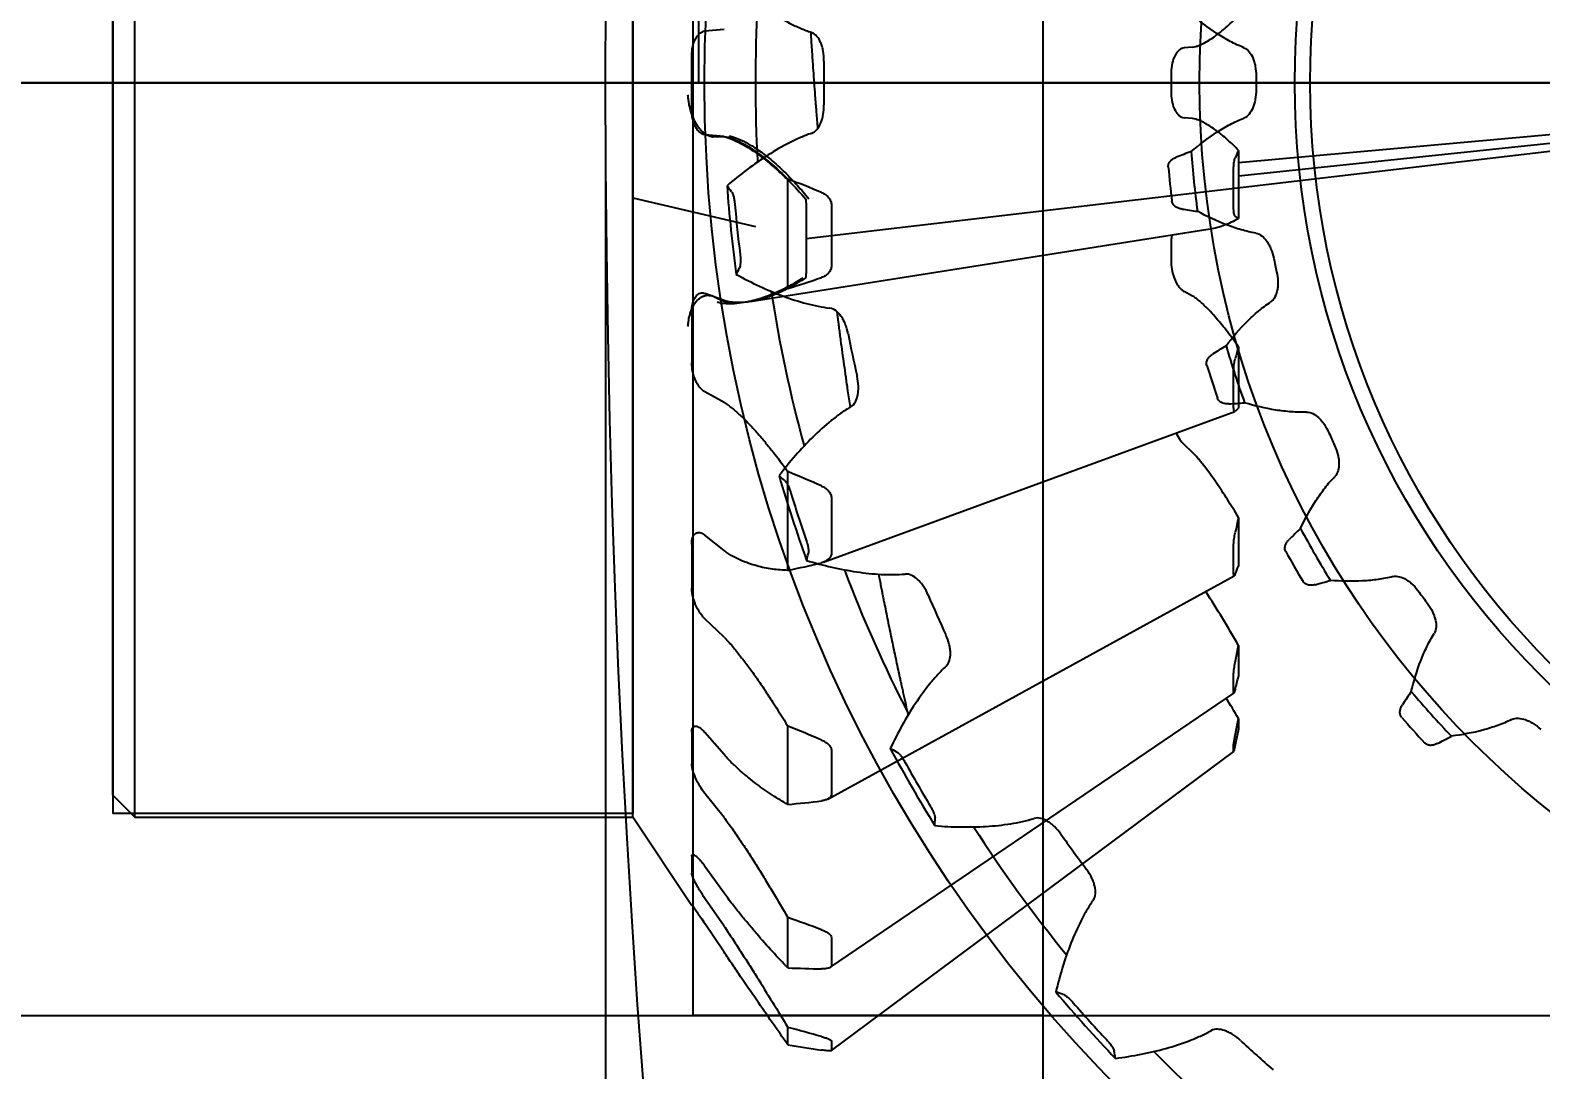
# Model space of a CAD drawing. Header units: inches. Extents: x -116 to 250, y -285 to 80.
# Drawn here: x -12.188 to -10.568, y -190.372 to -189.258 of the extents above; entities that cross this region are included whole.
import ezdxf

# ---------------------------------------------------------------- set-up
doc = ezdxf.new("R2010")
doc.units = ezdxf.units.IN
doc.header["$MEASUREMENT"] = 0
for name, color, linetype in [('LAY0001', 7, 'Continuous'), ('LAYER_CURVE', 7, 'Continuous'), ('LAYER_CUT_FEAT', 7, 'Continuous'), ('LAYER_FEATURE', 7, 'Continuous'), ('trajectories', 3, 'Continuous')]:
    doc.layers.add(name, color=color, linetype=linetype)
doc.dimstyles.get("Standard").update_dxf_attribs({"dimtxt": 0.18, "dimasz": 0.18, "dimexe": 0.18, "dimexo": 0.0625, "dimgap": 0.09, "dimtad": 0, "dimtih": 1, "dimtoh": 1, "dimdec": 4, "dimzin": 0, "dimdsep": 46, "dimtxsty": 'Standard', "dimcen": 0.09, "dimadec": 0, "dimazin": 0, "dimtfac": 1, "dimtdec": 4, "dimtofl": 0, "dimtmove": 0, "dimatfit": 3, "dimfxl": 1, "dimtolj": 1, "dimtzin": 0, "dimarcsym": 0})

# ---------------------------------------------------------------- blocks, each defined once
blk = doc.blocks.new('*D114')
at = {"layer": 'Defpoints', "color": 0, "transparency": 16777216}
for p in [(-9.2446, -188.5897), (-10.6232, -190.0388)]:
    blk.add_point(p, dxfattribs=at)
at = {"layer": 'trajectories', "color": 0, "lineweight": -2, "transparency": 16777216}
for p, q in [((-8.3486, -187.6479), (-9.1206, -188.4593)), ((-8.1686, -187.6479), (-8.3486, -187.6479)), ((-9.9339, -189.4043), (-9.9339, -189.2243)), ((-10.0239, -189.3143), (-9.8439, -189.3143))]:
    blk.add_line(p, q, dxfattribs=at)
at = {"layer": 'trajectories', "color": 0, "transparency": 16777216}
blk.add_solid([(-9.1423, -188.4387), (-9.0988, -188.48), (-9.2446, -188.5897)], dxfattribs=at)
at = {"layer": 'trajectories', "color": 0, "transparency": 16777216, "insert": (-7.5986, -187.6479), "char_height": 0.18, "attachment_point": 5}
blk.add_mtext('\\A1;∅2.0000', dxfattribs=at)
blk = doc.blocks.new('*D115')
at = {"layer": 'Defpoints', "color": 0, "transparency": 16777216}
for p in [(-11.5709, -189.3143), (-9.9339, -189.3143), (-9.9339, -191.7865)]:
    blk.add_point(p, dxfattribs=at)
at = {"layer": 'trajectories', "color": 0, "lineweight": -2, "transparency": 16777216}
for p, q in [((-11.5709, -189.3768), (-11.5709, -191.9665)), ((-9.9339, -189.3768), (-9.9339, -191.9665)), ((-11.3909, -191.7865), (-11.2474, -191.7865)), ((-10.1139, -191.7865), (-10.2574, -191.7865))]:
    blk.add_line(p, q, dxfattribs=at)
at = {"layer": 'trajectories', "color": 0, "transparency": 16777216}
for points in [[(-11.3909, -191.7565), (-11.3909, -191.8165), (-11.5709, -191.7865)], [(-10.1139, -191.7565), (-10.1139, -191.8165), (-9.9339, -191.7865)]]:
    blk.add_solid(points, dxfattribs=at)
at = {"layer": 'trajectories', "color": 0, "transparency": 16777216, "insert": (-10.7524, -191.7865), "char_height": 0.18, "attachment_point": 5}
blk.add_mtext('\\A1;1.6370', dxfattribs=at)

msp = doc.modelspace()

# ---------------------------------------------------------------- linework, layer by layer
for p, q in [((-11.4709, -189.31425), (-11.4709, -167.31425)), ((-13.5709, -189.31425), (-7.0709, -189.31425)), ((-13.5709, -189.31425), (-7.0709, -189.31425)), ((-11.4709, -189.31425), (-8.5709, -189.31425)), ((-13.5709, -190.31425), (-7.0709, -190.31425))]:
    msp.add_line(p, q)
at = {"color": 7, "linetype": 'Continuous'}
for p, q in [((-11.44392, -189.25684), (-11.46437, -189.25872)), ((-11.47852, -189.34337), (-11.47852, -189.28513)), ((-10.94135, -189.27595), (-10.95038, -189.27678)), ((-10.96444, -189.30288), (-10.96444, -189.32562)), ((-10.94135, -189.35256), (-10.95038, -189.35173)), ((-11.44392, -189.37167), (-11.46437, -189.36978)), ((-10.96351, -189.47717), (-10.92256, -189.47069)), ((-10.96444, -189.48522), (-10.96444, -189.50685)), ((-11.44392, -189.54766), (-11.46437, -189.53999)), ((-10.94135, -189.54284), (-10.95038, -189.53787)), ((-11.47852, -189.55893), (-11.47852, -189.61431)), ((-11.44392, -189.65687), (-11.46437, -189.64561)), ((-11.33721, -189.82805), (-10.89606, -189.66654)), ((-10.94135, -189.71074), (-10.95038, -189.70213)), ((-11.44392, -189.81563), (-11.46437, -189.79916)), ((-11.47852, -189.80877), (-11.47852, -189.85588)), ((-11.33256, -190.08213), (-10.89677, -189.84288)), ((-11.44392, -189.90853), (-11.46437, -189.889)), ((-11.32988, -190.26251), (-10.89718, -189.96858)), ((-11.47852, -190.01021), (-11.47852, -190.04444)), ((-11.44392, -190.03453), (-11.46437, -190.01086)), ((-11.32856, -190.35187), (-10.89737, -190.03106)), ((-11.44392, -190.10202), (-11.46437, -190.07614)), ((-11.47852, -190.14352), (-11.47852, -190.16151)), ((-11.44392, -190.18292), (-11.46437, -190.15438)), ((-11.44392, -190.2184), (-11.46437, -190.18869)), ((-11.47852, -190.19565), (-11.47852, -190.19564)), ((-11.47852, -190.19564), (-11.47795, -190.19624)), ((-11.47852, -190.19565), (-11.47852, -190.19614)), ((-11.44392, -190.24628), (-11.46437, -190.21565))]:
    msp.add_line(p, q, dxfattribs=at)
msp.add_circle((2.4291, -189.31425), 14)
for centre, radius, start, end in [((-9.9339, -189.31425), 1.40303, 179.04245, 180.95755), ((-9.9339, -189.31425), 0.93948, 179.54746, 180.45254), ((-11.80283, -189.70412), 0.45747, 36.67273, 37.66862), ((-9.9339, -189.31425), 1.51084, 184.18699, 187.81301), ((-9.9339, -189.31425), 1.50404, 184.9759, 187.0241), ((-11.85639, -189.3152), 0.47222, 334.34693, 335.31172), ((-9.9339, -189.31425), 0.93948, 191.54746, 192.45254), ((-9.9339, -189.31425), 1.40303, 191.04245, 192.95755), ((-9.9339, -189.31425), 0.93948, 203.54746, 204.45254), ((-11.68093, -190.08417), 0.45747, 48.67273, 49.66862), ((-9.9339, -189.31425), 1.51084, 196.18699, 199.81301), ((-9.9339, -189.31425), 1.50404, 196.9759, 199.0241), ((-11.81418, -189.71489), 0.47222, 346.34693, 347.31172), ((-9.9339, -189.31425), 1.40303, 203.04245, 204.95755), ((-9.9339, -189.31425), 0.93948, 215.54746, 216.45254), ((-11.48267, -190.43058), 0.45747, 60.67273, 61.66862), ((-9.9339, -189.31425), 1.51084, 208.18699, 211.81301), ((-9.9339, -189.31425), 1.50404, 208.9759, 211.0241), ((-11.6898, -190.09707), 0.47222, 358.34693, 359.31172), ((-9.9339, -189.31425), 1.40303, 215.04245, 216.95755), ((-11.21673, -190.72819), 0.45747, 72.67273, 73.66862), ((-9.9339, -189.31425), 1.51084, 220.18699, 223.81301), ((-9.9339, -189.31425), 1.50404, 220.9759, 223.0241), ((-11.48867, -190.44503), 0.47222, 10.34693, 11.31172), ((-9.9339, -189.31425), 1.40303, 227.04245, 228.95755)]:
    msp.add_arc(centre, radius, start, end, dxfattribs=at)
for points, knots in [([(-11.44071, -189.20394), (-11.43366, -189.21), (-11.41937, -189.22154), (-11.39708, -189.23711), (-11.37784, -189.24825), (-11.36213, -189.25567), (-11.35416, -189.2588), (-11.35014, -189.26016)], [0, 0, 0, 0, 0.2600676, 0.5138273, 0.7606619, 0.8813335, 1, 1, 1, 1]), ([(-10.88643, -189.27651), (-10.89144, -189.27456), (-10.90135, -189.26988), (-10.92061, -189.25841), (-10.93418, -189.24803), (-10.9429, -189.24056)], [0, 0, 0, 0, 0.2403234, 0.4875091, 1, 1, 1, 1]), ([(-11.47852, -189.28513), (-11.47852, -189.28186), (-11.47785, -189.27558), (-11.47534, -189.26832), (-11.47239, -189.26368), (-11.46995, -189.2611), (-11.46727, -189.25936), (-11.46532, -189.25881), (-11.46437, -189.25872)], [0, 0, 0, 0, 0.3050809, 0.583392, 0.7056644, 0.8147802, 0.9117238, 1, 1, 1, 1]), ([(-11.33673, -189.29081), (-11.33667, -189.28726), (-11.33705, -189.28202), (-11.3386, -189.27537), (-11.34126, -189.26783), (-11.34555, -189.26171), (-11.35014, -189.26016)], [0, 0, 0, 0, 0.3042861, 0.4484957, 0.5835949, 1, 1, 1, 1]), ([(-10.95038, -189.27678), (-10.95131, -189.27687), (-10.95325, -189.2774), (-10.95591, -189.27912), (-10.95834, -189.28167), (-10.96127, -189.28624), (-10.96377, -189.29342), (-10.96444, -189.29964), (-10.96444, -189.30288)], [0, 0, 0, 0, 0.0884545, 0.1854835, 0.2945615, 0.4166936, 0.694673, 1, 1, 1, 1]), ([(-10.88643, -189.27651), (-10.88195, -189.27826), (-10.87785, -189.28429), (-10.87524, -189.29175), (-10.87372, -189.29825), (-10.87332, -189.30337), (-10.87335, -189.30683)], [0, 0, 0, 0, 0.4195272, 0.554308, 0.697813, 1, 1, 1, 1]), ([(-10.96444, -189.32562), (-10.96444, -189.32887), (-10.96377, -189.33508), (-10.96127, -189.34226), (-10.95834, -189.34684), (-10.95591, -189.34939), (-10.95325, -189.3511), (-10.95131, -189.35164), (-10.95038, -189.35173)], [0, 0, 0, 0, 0.3053244, 0.5833038, 0.7054367, 0.8145156, 0.9115452, 1, 1, 1, 1]), ([(-10.87335, -189.32167), (-10.87332, -189.32513), (-10.87372, -189.33025), (-10.87524, -189.33676), (-10.87785, -189.34421), (-10.88195, -189.35025), (-10.88643, -189.35199)], [0, 0, 0, 0, 0.3021866, 0.4456915, 0.5804724, 1, 1, 1, 1]), ([(-11.46437, -189.36978), (-11.46532, -189.36969), (-11.46727, -189.36915), (-11.46995, -189.36741), (-11.47239, -189.36482), (-11.47534, -189.36018), (-11.47785, -189.35293), (-11.47852, -189.34665), (-11.47852, -189.34337)], [0, 0, 0, 0, 0.0882759, 0.1852189, 0.2943338, 0.4166055, 0.6949161, 1, 1, 1, 1]), ([(-11.35014, -189.36835), (-11.34555, -189.36679), (-11.34126, -189.36067), (-11.3386, -189.35313), (-11.33705, -189.34648), (-11.33667, -189.34124), (-11.33673, -189.3377)], [0, 0, 0, 0, 0.416405, 0.5515043, 0.6957139, 1, 1, 1, 1]), ([(-10.9429, -189.38794), (-10.93418, -189.38048), (-10.92061, -189.37009), (-10.90135, -189.35862), (-10.89144, -189.35395), (-10.88643, -189.35199)], [0, 0, 0, 0, 0.512491, 0.7596766, 1, 1, 1, 1]), ([(-11.35014, -189.36835), (-11.35416, -189.3697), (-11.36213, -189.37284), (-11.37784, -189.38025), (-11.39708, -189.39139), (-11.41937, -189.40696), (-11.43366, -189.41851), (-11.44071, -189.42456)], [0, 0, 0, 0, 0.1186665, 0.2393382, 0.4861728, 0.7399325, 1, 1, 1, 1]), ([(-11.4359, -189.4309), (-11.43546, -189.43149), (-11.43465, -189.4331), (-11.43365, -189.43611), (-11.43279, -189.44009), (-11.43241, -189.44309), (-11.43227, -189.44471)], [0, 0, 0, 0, 0.1535913, 0.3724324, 0.6608277, 1, 1, 1, 1]), ([(-10.87346, -189.47538), (-10.87877, -189.47451), (-10.88943, -189.472), (-10.91066, -189.46478), (-10.92609, -189.45744), (-10.93618, -189.45196)], [0, 0, 0, 0, 0.2403234, 0.4875091, 1, 1, 1, 1]), ([(-10.96354, -189.47714), (-10.96369, -189.47776), (-10.96424, -189.48043), (-10.96444, -189.48315), (-10.96444, -189.48522)], [0, 0, 0, 0, 0.2374407, 1, 1, 1, 1]), ([(-10.87346, -189.47538), (-10.86872, -189.47616), (-10.86345, -189.48121), (-10.85935, -189.48796), (-10.85651, -189.494), (-10.85505, -189.49893), (-10.85436, -189.50232)], [0, 0, 0, 0, 0.4195272, 0.554308, 0.697813, 1, 1, 1, 1]), ([(-11.42665, -189.49818), (-11.42645, -189.49979), (-11.4262, -189.5028), (-11.42621, -189.50687), (-11.42657, -189.51002), (-11.42703, -189.51177), (-11.42733, -189.51244)], [0, 0, 0, 0, 0.3391728, 0.6275678, 0.8464086, 1, 1, 1, 1]), ([(-10.96444, -189.50685), (-10.96444, -189.51008), (-10.96367, -189.51655), (-10.96116, -189.5242), (-10.9583, -189.52968), (-10.9559, -189.53314), (-10.95329, -189.53591), (-10.95135, -189.53733), (-10.95038, -189.53787)], [0, 0, 0, 0, 0.2740191, 0.5491044, 0.6783313, 0.7977811, 0.905304, 1, 1, 1, 1]), ([(-11.43072, -189.51964), (-11.42256, -189.52409), (-11.40619, -189.53242), (-11.38114, -189.54301), (-11.36001, -189.5499), (-11.3431, -189.55389), (-11.33465, -189.5553), (-11.33044, -189.55579)], [0, 0, 0, 0, 0.2600676, 0.5138273, 0.7606619, 0.8813335, 1, 1, 1, 1]), ([(-10.85128, -189.51683), (-10.85053, -189.52021), (-10.84986, -189.5253), (-10.84999, -189.53198), (-10.85099, -189.53981), (-10.85375, -189.54657), (-10.85777, -189.54921)], [0, 0, 0, 0, 0.302187, 0.445692, 0.5804728, 1, 1, 1, 1]), ([(-11.47852, -189.55893), (-11.47852, -189.55646), (-11.47812, -189.55184), (-11.47642, -189.5465), (-11.47435, -189.54317), (-11.47261, -189.54131), (-11.47063, -189.54003), (-11.46918, -189.5396), (-11.46845, -189.53949)], [0, 0, 0, 0, 0.3139228, 0.5856755, 0.703532, 0.8099352, 0.9073684, 1, 1, 1, 1]), ([(-11.46845, -189.53949), (-11.46779, -189.5394), (-11.46639, -189.53939), (-11.46504, -189.53974), (-11.46437, -189.53999)], [0, 0, 0, 0, 0.4872245, 1, 1, 1, 1]), ([(-11.31095, -189.58298), (-11.31163, -189.57951), (-11.31309, -189.57446), (-11.31599, -189.56828), (-11.32015, -189.56145), (-11.32563, -189.55636), (-11.33044, -189.55579)], [0, 0, 0, 0, 0.3042861, 0.4484957, 0.5835949, 1, 1, 1, 1]), ([(-10.90553, -189.59611), (-10.89855, -189.587), (-10.88744, -189.57402), (-10.87098, -189.5588), (-10.86227, -189.55216), (-10.85777, -189.54921)], [0, 0, 0, 0, 0.512491, 0.7596766, 1, 1, 1, 1]), ([(-11.46437, -189.64561), (-11.46536, -189.64507), (-11.46731, -189.64363), (-11.46993, -189.64083), (-11.47235, -189.63733), (-11.47523, -189.6318), (-11.47775, -189.62409), (-11.47852, -189.61756), (-11.47852, -189.61431)], [0, 0, 0, 0, 0.0947082, 0.2023414, 0.3219751, 0.4514086, 0.7266812, 1, 1, 1, 1]), ([(-11.30795, -189.66162), (-11.30378, -189.65914), (-11.30085, -189.65226), (-11.29982, -189.64434), (-11.29969, -189.63751), (-11.30041, -189.6323), (-11.3012, -189.62885)], [0, 0, 0, 0, 0.416405, 0.5515043, 0.6957139, 1, 1, 1, 1]), ([(-10.81943, -189.6672), (-10.8248, -189.66746), (-10.83575, -189.66721), (-10.85802, -189.66457), (-10.87464, -189.6606), (-10.88564, -189.65733)], [0, 0, 0, 0, 0.2403234, 0.4875091, 1, 1, 1, 1]), ([(-11.30795, -189.66162), (-11.31159, -189.66378), (-11.31873, -189.6685), (-11.33256, -189.67902), (-11.34907, -189.69392), (-11.36764, -189.71378), (-11.37921, -189.72805), (-11.38485, -189.73543)], [0, 0, 0, 0, 0.1186665, 0.2393382, 0.4861728, 0.7399325, 1, 1, 1, 1]), ([(-10.81943, -189.6672), (-10.81463, -189.66698), (-10.80842, -189.67082), (-10.80301, -189.67657), (-10.79898, -189.6819), (-10.79653, -189.68641), (-10.79515, -189.68958)], [0, 0, 0, 0, 0.4195264, 0.5543072, 0.6978123, 1, 1, 1, 1]), ([(-10.95912, -189.68963), (-10.95792, -189.69207), (-10.95536, -189.6965), (-10.9521, -189.70048), (-10.95038, -189.70213)], [0, 0, 0, 0, 0.5319063, 1, 1, 1, 1]), ([(-10.78911, -189.70314), (-10.78768, -189.70629), (-10.78596, -189.71113), (-10.7847, -189.71769), (-10.78405, -189.72556), (-10.78535, -189.73274), (-10.78873, -189.73616)], [0, 0, 0, 0, 0.302187, 0.445692, 0.5804728, 1, 1, 1, 1]), ([(-11.37883, -189.74063), (-11.37828, -189.74112), (-11.37714, -189.74253), (-11.37554, -189.74527), (-11.37388, -189.74898), (-11.37288, -189.75183), (-11.3724, -189.75338)], [0, 0, 0, 0, 0.1535913, 0.3724324, 0.6608277, 1, 1, 1, 1]), ([(-10.8257, -189.79197), (-10.82076, -189.7816), (-10.81259, -189.7666), (-10.79966, -189.74828), (-10.79251, -189.73998), (-10.78873, -189.73616)], [0, 0, 0, 0, 0.512491, 0.7596766, 1, 1, 1, 1]), ([(-11.47852, -189.80877), (-11.47852, -189.80726), (-11.47832, -189.80446), (-11.47727, -189.80072), (-11.47571, -189.7983), (-11.47413, -189.79706), (-11.47327, -189.79667), (-11.47284, -189.79654)], [0, 0, 0, 0, 0.3164288, 0.5836706, 0.8050869, 0.9042073, 1, 1, 1, 1]), ([(-11.47284, -189.79654), (-11.47222, -189.79635), (-11.47085, -189.79618), (-11.46871, -189.79659), (-11.46649, -189.7976), (-11.46508, -189.79859), (-11.46437, -189.79916)], [0, 0, 0, 0, 0.2108558, 0.4412824, 0.7025416, 1, 1, 1, 1]), ([(-11.35579, -189.80452), (-11.35526, -189.80606), (-11.35439, -189.80895), (-11.35355, -189.81293), (-11.35324, -189.81609), (-11.35333, -189.81789), (-11.35349, -189.81861)], [0, 0, 0, 0, 0.3391728, 0.6275678, 0.8464086, 1, 1, 1, 1]), ([(-11.3553, -189.82635), (-11.34641, -189.82902), (-11.32866, -189.83376), (-11.30196, -189.83891), (-11.27985, -189.84126), (-11.26248, -189.84164), (-11.25393, -189.84127), (-11.24971, -189.84087)], [0, 0, 0, 0, 0.2600676, 0.5138273, 0.7606619, 0.8813335, 1, 1, 1, 1]), ([(-11.22499, -189.86342), (-11.22637, -189.86016), (-11.22885, -189.85552), (-11.23297, -189.85008), (-11.23846, -189.84427), (-11.24488, -189.84043), (-11.24971, -189.84087)], [0, 0, 0, 0, 0.3042861, 0.4484957, 0.5835949, 1, 1, 1, 1]), ([(-10.72669, -189.8436), (-10.7319, -189.84497), (-10.74266, -189.84701), (-10.76499, -189.84905), (-10.78207, -189.84862), (-10.79351, -189.84772)], [0, 0, 0, 0, 0.2403231, 0.487509, 1, 1, 1, 1]), ([(-10.72669, -189.8436), (-10.72205, -189.84238), (-10.71518, -189.84485), (-10.70869, -189.84935), (-10.70364, -189.85372), (-10.7003, -189.85763), (-10.69829, -189.86044)], [0, 0, 0, 0, 0.4195272, 0.554308, 0.697813, 1, 1, 1, 1]), ([(-11.46437, -189.889), (-11.46535, -189.88807), (-11.46727, -189.88595), (-11.47085, -189.88101), (-11.4746, -189.8739), (-11.47719, -189.86626), (-11.47831, -189.86018), (-11.47852, -189.85727), (-11.47852, -189.85588)], [0, 0, 0, 0, 0.1104629, 0.2323733, 0.4968259, 0.7629256, 0.886839, 1, 1, 1, 1]), ([(-10.68957, -189.87245), (-10.68751, -189.87523), (-10.68483, -189.87961), (-10.68223, -189.88576), (-10.67996, -189.89333), (-10.67973, -189.90062), (-10.68233, -189.90467)], [0, 0, 0, 0, 0.302187, 0.445692, 0.5804728, 1, 1, 1, 1]), ([(-11.2057, -189.93971), (-11.20214, -189.93642), (-11.2007, -189.92908), (-11.20135, -189.92112), (-11.20264, -189.91441), (-11.20442, -189.90947), (-11.20591, -189.90626)], [0, 0, 0, 0, 0.4164057, 0.5515046, 0.6957136, 1, 1, 1, 1]), ([(-10.70689, -189.96695), (-10.70421, -189.95578), (-10.69934, -189.9394), (-10.6905, -189.9188), (-10.68524, -189.9092), (-10.68233, -189.90467)], [0, 0, 0, 0, 0.512491, 0.7596766, 1, 1, 1, 1]), ([(-11.2057, -189.93971), (-11.20882, -189.94258), (-11.21482, -189.94869), (-11.22616, -189.96185), (-11.2392, -189.97985), (-11.25324, -190.00314), (-11.2616, -190.0195), (-11.26557, -190.0279)], [0, 0, 0, 0, 0.1186665, 0.2393382, 0.4861728, 0.7399325, 1, 1, 1, 1]), ([(-10.59931, -189.99687), (-10.60412, -189.99929), (-10.61422, -190.00352), (-10.63564, -190.01016), (-10.65243, -190.01329), (-10.66382, -190.01478)], [0, 0, 0, 0, 0.2403234, 0.4875091, 1, 1, 1, 1]), ([(-10.59931, -189.99687), (-10.59502, -189.99471), (-10.58779, -189.9957), (-10.5805, -189.99875), (-10.57465, -190.00197), (-10.57058, -190.0051), (-10.56803, -190.00743)], [0, 0, 0, 0, 0.4195272, 0.554308, 0.697813, 1, 1, 1, 1]), ([(-11.47852, -190.01021), (-11.47852, -190.00948), (-11.47844, -190.00815), (-11.47798, -190.00636), (-11.47719, -190.00499), (-11.4764, -190.0044), (-11.47599, -190.00422)], [0, 0, 0, 0, 0.3176373, 0.5823623, 0.8031543, 1, 1, 1, 1]), ([(-11.47599, -190.00422), (-11.47565, -190.00407), (-11.47489, -190.00389), (-11.47365, -190.00397), (-11.47229, -190.00438), (-11.4702, -190.00542), (-11.46744, -190.00754), (-11.46542, -190.00965), (-11.46437, -190.01086)], [0, 0, 0, 0, 0.0775827, 0.1637321, 0.2631562, 0.3783462, 0.6581737, 1, 1, 1, 1]), ([(-11.2586, -190.03173), (-11.25796, -190.03209), (-11.25656, -190.03324), (-11.25442, -190.03558), (-11.25202, -190.03887), (-11.25045, -190.04145), (-11.24967, -190.04287)], [0, 0, 0, 0, 0.1535913, 0.3724324, 0.6608277, 1, 1, 1, 1]), ([(-11.46437, -190.07614), (-11.46634, -190.07365), (-11.46998, -190.06828), (-11.47374, -190.06118), (-11.47613, -190.05539), (-11.47745, -190.05138), (-11.47828, -190.04776), (-11.47852, -190.04548), (-11.47852, -190.04444)], [0, 0, 0, 0, 0.2707536, 0.5514719, 0.683865, 0.8050379, 0.9113076, 1, 1, 1, 1]), ([(-11.22278, -190.08943), (-11.22195, -190.09083), (-11.2205, -190.09347), (-11.21885, -190.09719), (-11.21789, -190.10022), (-11.2176, -190.102), (-11.21761, -190.10274)], [0, 0, 0, 0, 0.3391728, 0.6275678, 0.8464086, 1, 1, 1, 1]), ([(-11.21777, -190.11069), (-11.20851, -190.11145), (-11.19017, -190.11239), (-11.16298, -190.11188), (-11.14086, -190.10958), (-11.1238, -190.10635), (-11.11551, -190.1042), (-11.11146, -190.10294)], [0, 0, 0, 0, 0.2600676, 0.5138273, 0.7606619, 0.8813335, 1, 1, 1, 1]), ([(-11.0826, -190.11985), (-11.08463, -190.11695), (-11.08802, -190.11293), (-11.09318, -190.10846), (-11.09976, -190.10392), (-11.10683, -190.1015), (-11.11146, -190.10294)], [0, 0, 0, 0, 0.3042861, 0.4484958, 0.583595, 1, 1, 1, 1]), ([(-11.47852, -190.14352), (-11.47852, -190.14331), (-11.4785, -190.14294), (-11.47838, -190.14244), (-11.47817, -190.14205), (-11.47796, -190.14187), (-11.47784, -190.14181)], [0, 0, 0, 0, 0.3177936, 0.5811232, 0.8015421, 1, 1, 1, 1]), ([(-11.47784, -190.14181), (-11.47759, -190.14168), (-11.47708, -190.14166), (-11.47641, -190.14186), (-11.47551, -190.14227), (-11.47423, -190.14315), (-11.47256, -190.1446), (-11.47068, -190.1465), (-11.46865, -190.1488), (-11.46651, -190.15146), (-11.46509, -190.15337), (-11.46437, -190.15438)], [0, 0, 0, 0, 0.0451174, 0.0748492, 0.1106536, 0.2017235, 0.3188496, 0.4603423, 0.6234454, 0.8046657, 1, 1, 1, 1]), ([(-11.46437, -190.18869), (-11.46625, -190.18597), (-11.46892, -190.18186), (-11.47218, -190.17636), (-11.4743, -190.1725), (-11.47606, -190.16899), (-11.47738, -190.16597), (-11.47814, -190.16379), (-11.47846, -190.16237), (-11.47852, -190.16178), (-11.47852, -190.16151)], [0, 0, 0, 0, 0.3212998, 0.4769908, 0.6217791, 0.7504473, 0.8584543, 0.9422564, 0.9744124, 1, 1, 1, 1]), ([(-11.04787, -190.19046), (-11.04507, -190.18651), (-11.04519, -190.17903), (-11.04748, -190.17137), (-11.05013, -190.16508), (-11.0529, -190.16062), (-11.05503, -190.15779)], [0, 0, 0, 0, 0.4164051, 0.5515043, 0.6957139, 1, 1, 1, 1]), ([(-11.04787, -190.19046), (-11.05032, -190.19392), (-11.05492, -190.20114), (-11.06327, -190.21637), (-11.07229, -190.2367), (-11.08118, -190.2624), (-11.08595, -190.28013), (-11.08809, -190.28917)], [0, 0, 0, 0, 0.1186665, 0.2393382, 0.4861728, 0.7399325, 1, 1, 1, 1]), ([(-11.47795, -190.19624), (-11.47727, -190.19709), (-11.47556, -190.19943), (-11.47252, -190.2037), (-11.46865, -190.2093), (-11.46585, -190.21345), (-11.46437, -190.21565)], [0, 0, 0, 0, 0.1376615, 0.366645, 0.663949, 1, 1, 1, 1]), ([(-11.08048, -190.29148), (-11.07978, -190.2917), (-11.07817, -190.29252), (-11.07559, -190.29437), (-11.07256, -190.29709), (-11.07049, -190.29928), (-11.06942, -190.30051)], [0, 0, 0, 0, 0.1535913, 0.3724324, 0.6608277, 1, 1, 1, 1]), ([(-11.02413, -190.36022), (-11.01491, -190.35903), (-10.99677, -190.35614), (-10.97028, -190.34999), (-10.94913, -190.34314), (-10.93311, -190.33643), (-10.92545, -190.33261), (-10.92175, -190.33053)], [0, 0, 0, 0, 0.2600676, 0.5138273, 0.7606619, 0.8813335, 1, 1, 1, 1]), ([(-10.89, -190.34107), (-10.89259, -190.33866), (-10.89674, -190.33544), (-10.90272, -190.33213), (-10.9101, -190.32906), (-10.91753, -190.32816), (-10.92175, -190.33053)], [0, 0, 0, 0, 0.3042863, 0.448496, 0.5835953, 1, 1, 1, 1]), ([(-11.03345, -190.34047), (-11.03234, -190.34166), (-11.03037, -190.34394), (-11.02799, -190.34724), (-11.02642, -190.35), (-11.02577, -190.35169), (-11.02562, -190.35241)], [0, 0, 0, 0, 0.3391728, 0.6275678, 0.8464086, 1, 1, 1, 1])]:
    msp.add_open_spline(points, degree=3, knots=knots, dxfattribs=at)
at = {"layer": 'LAY0001', "color": 7, "linetype": 'Continuous'}
for p, q in [((-12.09925, -188.53079), (-12.09925, -190.09772)), ((-11.54177, -188.53079), (-11.54177, -190.09772))]:
    msp.add_line(p, q, dxfattribs=at)
at = {"layer": 'LAY0001', "color": 6, "linetype": 'Continuous'}
msp.add_line((-11.54177, -190.09772), (-12.09925, -190.09772), dxfattribs=at)
at = {"layer": 'LAY0001', "color": 7, "linetype": 'Continuous'}
msp.add_circle((-9.9339, -189.31425), 0.8814, dxfattribs=at)
at = {"layer": 'LAYER_CURVE', "color": 4, "linetype": 'Continuous'}
for p, q in [((-11.351, -189.25987), (-11.35098, -189.2602)), ((-11.44314, -189.54885), (-11.44481, -189.54836)), ((-11.41576, -189.54872), (-11.41649, -189.54884)), ((-11.30878, -189.66175), (-11.30873, -189.66208)), ((-11.21769, -190.11073), (-11.21767, -190.11081))]:
    msp.add_line(p, q, dxfattribs=at)
at = {"layer": 'LAYER_CURVE', "color": 40, "linetype": 'Continuous'}
for p, q in [((-11.35568, -189.48103), (-9.9339, -189.31425)), ((-9.9339, -189.31425), (-10.89223, -189.39984)), ((-9.9339, -189.31425), (-10.89223, -189.4142)), ((-11.54177, -189.43737), (-11.41028, -189.46822))]:
    msp.add_line(p, q, dxfattribs=at)
at = {"layer": 'LAYER_CURVE', "color": 4, "linetype": 'Continuous'}
msp.add_circle((-9.9339, -189.31425), 1.53097, dxfattribs=at)
for start, end in [(176.71428, 183.2858), (188.71428, 195.2858), (200.71428, 207.2858), (212.71428, 219.2858), (224.71428, 231.2858)]:
    msp.add_arc((-9.9339, -189.31425), 1.47638, start, end, dxfattribs=at)
at = {"layer": 'LAYER_CURVE', "color": 40, "linetype": 'Continuous'}
msp.add_arc((-11.4435, -189.42583), 0.12542, 282.09385, 283.28308, dxfattribs=at)
at = {"layer": 'LAYER_CURVE', "color": 4, "linetype": 'Continuous'}
for points, knots in [([(-11.35098, -189.2602), (-11.35092, -189.26131), (-11.35078, -189.26349), (-11.35061, -189.26633), (-11.3505, -189.26812), (-11.35041, -189.26944), (-11.35026, -189.27187), (-11.35009, -189.27452), (-11.3498, -189.27898), (-11.34945, -189.28447), (-11.34885, -189.29331), (-11.34811, -189.30434), (-11.34714, -189.31757), (-11.3464, -189.32753), (-11.3459, -189.33411), (-11.34568, -189.33694), (-11.34553, -189.33901), (-11.3453, -189.3418), (-11.34488, -189.34702), (-11.34429, -189.3543), (-11.34382, -189.36018), (-11.34358, -189.36311)], [0, 0, 0, 0, 0.0625, 0.125, 0.15625, 0.171875, 0.1875, 0.21875, 0.25, 0.3125, 0.375, 0.5, 0.625, 0.75, 0.78125, 0.8125, 0.828125, 0.84375, 0.875, 0.9375, 1, 1, 1, 1]), ([(-11.45141, -189.37208), (-11.45229, -189.37211), (-11.4536, -189.37218), (-11.45536, -189.37219), (-11.45667, -189.37242), (-11.458, -189.37178), (-11.45933, -189.37138), (-11.46065, -189.37087), (-11.462, -189.37059), (-11.46326, -189.36947), (-11.46455, -189.36858), (-11.46582, -189.36759), (-11.46714, -189.36681), (-11.46828, -189.36526), (-11.46947, -189.36393), (-11.47063, -189.36249), (-11.47186, -189.36126), (-11.47284, -189.35931), (-11.47389, -189.35756), (-11.4749, -189.35572), (-11.47602, -189.35403), (-11.47674, -189.35185), (-11.47758, -189.34982), (-11.47836, -189.34772), (-11.47926, -189.34572), (-11.47974, -189.34337), (-11.48034, -189.34112), (-11.48088, -189.33882), (-11.48154, -189.3366), (-11.48175, -189.33413), (-11.48219, -189.33093), (-11.48248, -189.32851), (-11.48268, -189.3269)], [0, 0, 0, 0, 0.0625, 0.09375, 0.125, 0.15625, 0.1875, 0.21875, 0.25, 0.28125, 0.3125, 0.34375, 0.375, 0.40625, 0.4375, 0.46875, 0.5, 0.53125, 0.5625, 0.59375, 0.625, 0.65625, 0.6875, 0.71875, 0.75, 0.78125, 0.8125, 0.84375, 0.875, 0.90625, 0.9375, 1, 1, 1, 1]), ([(-11.45141, -189.37208), (-11.44922, -189.37156), (-11.44424, -189.37155), (-11.43682, -189.374), (-11.42945, -189.37723), (-11.4228, -189.3808), (-11.41464, -189.38574), (-11.40508, -189.39239), (-11.39424, -189.40101), (-11.38405, -189.40999), (-11.37129, -189.42221), (-11.36207, -189.43203), (-11.35608, -189.43879)], [0, 0, 0, 0, 0.0665289, 0.1502562, 0.2225416, 0.2894909, 0.3530095, 0.4729191, 0.5860508, 0.694395, 0.7986386, 1, 1, 1, 1]), ([(-11.35607, -189.43879), (-11.35597, -189.44544), (-11.35577, -189.45873), (-11.35566, -189.47532), (-11.3557, -189.48691), (-11.35571, -189.49353), (-11.35575, -189.49768), (-11.35578, -189.50096), (-11.35579, -189.50308), (-11.3558, -189.50462), (-11.35583, -189.50621), (-11.35585, -189.50792), (-11.3559, -189.51128), (-11.35598, -189.51635), (-11.35604, -189.52085), (-11.35607, -189.52309)], [0, 0, 0, 0, 0.25, 0.5, 0.625, 0.6875, 0.75, 0.78125, 0.8125, 0.828125, 0.84375, 0.859375, 0.875, 0.9375, 1, 1, 1, 1]), ([(-11.35608, -189.52309), (-11.36207, -189.52704), (-11.37129, -189.53253), (-11.38405, -189.53877), (-11.39424, -189.54296), (-11.40485, -189.54642), (-11.41211, -189.54808), (-11.41576, -189.54872)], [0, 0, 0, 0, 0.3148572, 0.4778569, 0.6472683, 0.8241659, 1, 1, 1, 1]), ([(-11.48268, -189.57556), (-11.48249, -189.57407), (-11.4822, -189.57182), (-11.48177, -189.56886), (-11.48157, -189.56653), (-11.48091, -189.56461), (-11.48037, -189.56256), (-11.47978, -189.56058), (-11.4793, -189.55845), (-11.47841, -189.55688), (-11.47763, -189.55514), (-11.47679, -189.55349), (-11.47606, -189.55165), (-11.47497, -189.55049), (-11.47399, -189.54914), (-11.47295, -189.5479), (-11.47201, -189.54643), (-11.47075, -189.54574), (-11.46957, -189.54482), (-11.46837, -189.54403), (-11.46721, -189.54298), (-11.4659, -189.54282), (-11.46463, -189.54241), (-11.46334, -189.54213), (-11.46208, -189.54159), (-11.46073, -189.54194), (-11.45941, -189.54203), (-11.45808, -189.54226), (-11.45675, -189.54222), (-11.45541, -189.54309), (-11.45363, -189.54392), (-11.4523, -189.54462), (-11.45141, -189.54507)], [0, 0, 0, 0, 0.0625, 0.09375, 0.125, 0.15625, 0.1875, 0.21875, 0.25, 0.28125, 0.3125, 0.34375, 0.375, 0.40625, 0.4375, 0.46875, 0.5, 0.53125, 0.5625, 0.59375, 0.625, 0.65625, 0.6875, 0.71875, 0.75, 0.78125, 0.8125, 0.84375, 0.875, 0.90625, 0.9375, 1, 1, 1, 1]), ([(-11.41649, -189.54884), (-11.41855, -189.54919), (-11.4228, -189.54977), (-11.42945, -189.55022), (-11.43627, -189.55001), (-11.44091, -189.54942), (-11.44314, -189.54885)], [0, 0, 0, 0, 0.2354852, 0.4836891, 0.7516755, 1, 1, 1, 1]), ([(-11.32293, -189.55955), (-11.32279, -189.56065), (-11.32252, -189.56282), (-11.32215, -189.56565), (-11.32193, -189.56743), (-11.32176, -189.56875), (-11.32144, -189.57116), (-11.32109, -189.5738), (-11.32051, -189.57823), (-11.3198, -189.5837), (-11.31862, -189.59248), (-11.31716, -189.60345), (-11.31532, -189.61658), (-11.31393, -189.62647), (-11.31299, -189.633), (-11.31259, -189.63581), (-11.3123, -189.63785), (-11.3119, -189.64062), (-11.31113, -189.6458), (-11.31007, -189.65301), (-11.30921, -189.65884), (-11.30878, -189.66175)], [0, 0, 0, 0, 0.0625, 0.125, 0.15625, 0.171875, 0.1875, 0.21875, 0.25, 0.3125, 0.375, 0.5, 0.625, 0.75, 0.78125, 0.8125, 0.828125, 0.84375, 0.875, 0.9375, 1, 1, 1, 1]), ([(-11.27815, -189.84121), (-11.27773, -189.84337), (-11.2769, -189.84766), (-11.27584, -189.85313), (-11.27513, -189.85677), (-11.27467, -189.85914), (-11.27399, -189.86258), (-11.27321, -189.86651), (-11.27191, -189.87301), (-11.27032, -189.88107), (-11.26769, -189.89396), (-11.26442, -189.91008), (-11.26033, -189.92934), (-11.25722, -189.9438), (-11.25514, -189.95338), (-11.25425, -189.95745), (-11.25359, -189.96053), (-11.25276, -189.96424), (-11.25123, -189.97104), (-11.24909, -189.9806), (-11.24736, -189.98829), (-11.2465, -189.99213)], [0, 0, 0, 0, 0.0625, 0.125, 0.15625, 0.171875, 0.1875, 0.21875, 0.25, 0.3125, 0.375, 0.5, 0.625, 0.75, 0.78125, 0.8125, 0.828125, 0.84375, 0.875, 0.9375, 1, 1, 1, 1])]:
    msp.add_open_spline(points, degree=3, knots=knots, dxfattribs=at)
at = {"layer": 'LAYER_CURVE', "color": 40, "linetype": 'Continuous'}
for points, knots in [([(-11.43833, -189.3712), (-11.43782, -189.37127), (-11.43568, -189.37165), (-11.43124, -189.37304), (-11.42394, -189.37608), (-11.41405, -189.38152), (-11.40163, -189.38999), (-11.38693, -189.40211), (-11.37239, -189.41629), (-11.36109, -189.42879), (-11.35501, -189.436), (-11.35298, -189.43847)], [0, 0, 0, 0, 0.0095069, 0.0419735, 0.1029653, 0.1975742, 0.3305823, 0.5063707, 0.7288617, 0.9096206, 1, 1, 1, 1]), ([(-11.41468, -189.54789), (-11.40913, -189.54659), (-11.39718, -189.54289), (-11.3811, -189.53589), (-11.36839, -189.52903), (-11.36148, -189.52486), (-11.35917, -189.52342)], [0, 0, 0, 0, 0.262599, 0.5949639, 0.864988, 1, 1, 1, 1]), ([(-11.45128, -189.54904), (-11.45078, -189.5492), (-11.44865, -189.54983), (-11.44416, -189.55053), (-11.43668, -189.55097), (-11.42729, -189.55033), (-11.42064, -189.5492), (-11.41722, -189.54847)], [0, 0, 0, 0, 0.0312746, 0.1380794, 0.3387233, 0.6499566, 1, 1, 1, 1])]:
    msp.add_open_spline(points, degree=3, knots=knots, dxfattribs=at)
at = {"layer": 'LAYER_CURVE', "color": 4, "linetype": 'Continuous'}
msp.add_open_spline([(-11.44481, -189.54836), (-11.44702, -189.54765), (-11.44922, -189.54661), (-11.45141, -189.54507)], degree=3, dxfattribs=at)
at = {"layer": 'LAYER_CUT_FEAT', "color": 7, "linetype": 'Continuous'}
for p, q in [((-10.89223, -189.38666), (-10.89223, -189.45952)), ((-10.89738, -189.44951), (-10.89738, -189.40492)), ((-11.37548, -189.53478), (-11.37548, -189.41747)), ((-11.32861, -189.4455), (-11.32861, -189.51005)), ((-10.89223, -189.45952), (-10.89573, -189.45706)), ((-10.89223, -189.59724), (-10.89223, -189.66297)), ((-10.89738, -189.6622), (-10.89738, -189.62197)), ((-10.89573, -189.66632), (-10.89606, -189.66654)), ((-11.37548, -189.83693), (-11.37548, -189.7311)), ((-11.32861, -189.7597), (-11.32861, -189.81793)), ((-10.89223, -189.78012), (-10.89223, -189.83228)), ((-10.89738, -189.84083), (-10.89738, -189.8089)), ((-11.33721, -189.82805), (-11.33937, -189.82871)), ((-10.89573, -189.93568), (-10.89223, -189.9174)), ((-10.89223, -189.9174), (-10.89223, -189.95089)), ((-10.89738, -189.96791), (-10.89738, -189.94741)), ((-10.89573, -190.01407), (-10.89223, -189.99564)), ((-10.89223, -189.99564), (-10.89223, -190.00718)), ((-11.37548, -190.08792), (-11.37548, -190.00394)), ((-10.89738, -190.02395), (-10.89573, -190.01407)), ((-10.89223, -190.00718), (-10.89573, -190.02394)), ((-11.32861, -190.03029), (-11.32861, -190.07651)), ((-10.89738, -190.03101), (-10.89738, -190.02395)), ((-10.89737, -190.03106), (-10.89738, -190.03101)), ((-10.89573, -190.02394), (-10.89737, -190.03106)), ((-11.37548, -190.26318), (-11.37548, -190.20926)), ((-11.32861, -190.2308), (-11.32861, -190.26047)), ((-11.37548, -190.34555), (-11.37548, -190.32697)), ((-11.3287, -190.35198), (-11.32923, -190.35215)), ((-11.32861, -190.35181), (-11.3287, -190.35198)), ((-11.32861, -190.34158), (-11.32861, -190.35181))]:
    msp.add_line(p, q, dxfattribs=at)
msp.add_circle((-9.9339, -189.31425), 0.89786, dxfattribs=at)
for centre, radius, start, end in [((-10.39595, -190.89381), 1.60213, 109.96183, 110.57259), ((-9.9339, -189.31425), 1.01169, 184.17688, 187.82312), ((-10.4938, -189.56546), 0.4367, 155.83105, 156.98091), ((-9.80508, -189.30071), 1.16698, 185.08956, 186.91044), ((-11.70136, -190.29166), 0.93296, 67.16965, 69.55536), ((-10.71426, -187.86527), 1.60213, 261.42741, 262.03817), ((-11.62825, -188.70367), 0.86869, 286.91637, 289.42305), ((-10.05744, -190.95536), 1.60213, 121.96183, 122.57259), ((-9.9339, -189.31425), 1.01169, 196.17688, 199.82312), ((-9.2304, -190.05885), 1.72475, 164.47631, 164.91783), ((-9.81071, -189.27422), 1.16698, 197.08956, 198.91044), ((-10.99847, -188.05918), 1.60213, 273.42741, 274.03817), ((-10.94639, -189.60991), 0.07582, 311.91835, 315.58878), ((-11.78796, -190.74863), 1.09796, 65.88517, 67.93359), ((-6.51151, -190.72834), 4.48217, 167.78659, 168.00039), ((-9.71353, -190.94519), 1.60213, 133.96183, 134.57259), ((-9.9339, -189.31425), 1.01169, 208.17688, 211.82312), ((-9.82172, -189.24949), 1.16698, 209.08956, 210.91044), ((-11.55212, -188.97733), 0.87756, 281.61225, 284.03015), ((-11.53793, -189.58132), 0.69276, 337.97343, 338.76039), ((-11.23615, -188.30794), 1.60213, 285.42741, 286.03817), ((-13.96849, -189.15669), 3.17713, 345.27317, 345.5241), ((-9.37926, -190.86373), 1.60213, 145.96183, 146.57259), ((-9.9339, -189.31425), 1.01169, 220.17688, 223.82312), ((-14.60305, -192.24003), 4.33676, 31.16656, 31.4994), ((-9.83764, -189.22758), 1.16698, 221.08956, 222.91044), ((-11.88718, -191.2902), 1.38431, 66.68856, 68.30624), ((-11.41691, -188.60069), 1.60213, 297.42741, 298.03817), ((-11.46301, -189.0775), 1.01421, 274.95111, 277.00217), ((-12.08845, -192.23721), 2.14964, 69.60631, 70.62971), ((-11.31532, -188.78359), 1.48081, 267.67169, 269.06936), ((-13.33302, -197.55234), 7.48585, 74.554433, 74.840951), ((-10.78158, -186.72224), 3.67166, 260.6914, 261.26191)]:
    msp.add_arc(centre, radius, start, end, dxfattribs=at)
for points, knots in [([(-10.94135, -189.27595), (-10.94026, -189.27585), (-10.93806, -189.27537), (-10.93487, -189.27421), (-10.93168, -189.27284), (-10.92742, -189.27069), (-10.92217, -189.26755), (-10.91601, -189.26326), (-10.90993, -189.25849), (-10.90183, -189.25149), (-10.89602, -189.2458), (-10.89223, -189.24185)], [0, 0, 0, 0, 0.0544554, 0.1105856, 0.1678967, 0.2263392, 0.3464214, 0.4703398, 0.5978704, 0.7287898, 1, 1, 1, 1]), ([(-10.89223, -189.38666), (-10.89602, -189.3827), (-10.90183, -189.37702), (-10.90993, -189.37001), (-10.91601, -189.36524), (-10.92217, -189.36096), (-10.92742, -189.35781), (-10.93168, -189.35567), (-10.93487, -189.35429), (-10.93806, -189.35313), (-10.94026, -189.35266), (-10.94135, -189.35256)], [0, 0, 0, 0, 0.2712102, 0.4021296, 0.5296602, 0.6535786, 0.7736608, 0.8321034, 0.8894144, 0.9455446, 1, 1, 1, 1]), ([(-11.44392, -189.37167), (-11.44084, -189.37195), (-11.43473, -189.37391), (-11.42595, -189.37791), (-11.41727, -189.38294), (-11.40868, -189.3887), (-11.4002, -189.3951), (-11.38891, -189.4045), (-11.38079, -189.41215), (-11.37548, -189.41747)], [0, 0, 0, 0, 0.1110575, 0.2272508, 0.3476014, 0.4715996, 0.5990312, 0.7297016, 1, 1, 1, 1]), ([(-10.96746, -189.40424), (-10.96756, -189.40304), (-10.96711, -189.40058), (-10.96503, -189.39757), (-10.9622, -189.39533), (-10.96004, -189.39427), (-10.95893, -189.39386)], [0, 0, 0, 0, 0.2509482, 0.5013952, 0.7510282, 1, 1, 1, 1]), ([(-10.89738, -189.40492), (-10.89738, -189.40382), (-10.89728, -189.40174), (-10.89692, -189.3989), (-10.89641, -189.39658), (-10.89597, -189.39525), (-10.89573, -189.39469)], [0, 0, 0, 0, 0.3165429, 0.5975282, 0.8244229, 1, 1, 1, 1]), ([(-11.33937, -189.43179), (-11.33796, -189.43238), (-11.33525, -189.43386), (-11.33175, -189.43692), (-11.32926, -189.44088), (-11.32861, -189.44397), (-11.32861, -189.4455)], [0, 0, 0, 0, 0.2494403, 0.4998981, 0.7505881, 1, 1, 1, 1]), ([(-10.95308, -189.4495), (-10.95425, -189.44933), (-10.95658, -189.44875), (-10.95982, -189.44714), (-10.96248, -189.44463), (-10.96344, -189.44231), (-10.96358, -189.44112)], [0, 0, 0, 0, 0.2489724, 0.4986051, 0.7490518, 1, 1, 1, 1]), ([(-10.92256, -189.47069), (-10.9173, -189.46986), (-10.90681, -189.46688), (-10.89702, -189.4622), (-10.89223, -189.45952)], [0, 0, 0, 0, 0.4924087, 1, 1, 1, 1]), ([(-10.89573, -189.45706), (-10.89599, -189.45686), (-10.89647, -189.45612), (-10.89695, -189.45458), (-10.8973, -189.4523), (-10.89738, -189.45052), (-10.89738, -189.44951)], [0, 0, 0, 0, 0.1248113, 0.3224065, 0.6150422, 1, 1, 1, 1]), ([(-11.32861, -189.51005), (-11.32861, -189.51155), (-11.32924, -189.51455), (-11.33175, -189.51834), (-11.33526, -189.52116), (-11.33797, -189.52243), (-11.33937, -189.52293)], [0, 0, 0, 0, 0.2515607, 0.5008075, 0.7498928, 1, 1, 1, 1]), ([(-11.37548, -189.53478), (-11.38189, -189.53809), (-11.39495, -189.5439), (-11.40881, -189.54763), (-11.41576, -189.54873)], [0, 0, 0, 0, 0.5062616, 1, 1, 1, 1]), ([(-10.89223, -189.59724), (-10.89604, -189.59181), (-10.90187, -189.58385), (-10.90994, -189.57364), (-10.91601, -189.5664), (-10.92217, -189.55957), (-10.92741, -189.55421), (-10.93167, -189.55024), (-10.93485, -189.54748), (-10.93802, -189.54494), (-10.94023, -189.54346), (-10.94135, -189.54284)], [0, 0, 0, 0, 0.2701765, 0.4015184, 0.5299325, 0.6549808, 0.7760972, 0.8348202, 0.8920886, 0.9476307, 1, 1, 1, 1]), ([(-11.41576, -189.54873), (-11.41805, -189.5491), (-11.42152, -189.54952), (-11.42618, -189.54981), (-11.42969, -189.54984), (-11.43322, -189.5497), (-11.43678, -189.54938), (-11.44038, -189.54879), (-11.44275, -189.5481), (-11.44392, -189.54766)], [0, 0, 0, 0, 0.2452333, 0.3681636, 0.4915991, 0.6158023, 0.7410563, 0.8683691, 1, 1, 1, 1]), ([(-10.92616, -189.61716), (-10.92652, -189.61602), (-10.92659, -189.61351), (-10.92518, -189.61013), (-10.92287, -189.60735), (-10.92098, -189.60587), (-10.91998, -189.60523)], [0, 0, 0, 0, 0.2509482, 0.5013952, 0.7510282, 1, 1, 1, 1]), ([(-10.89738, -189.62197), (-10.89738, -189.62089), (-10.89727, -189.61872), (-10.89679, -189.61473), (-10.89621, -189.61184), (-10.89573, -189.61006)], [0, 0, 0, 0, 0.2690266, 0.5403808, 1, 1, 1, 1]), ([(-11.44392, -189.65687), (-11.44236, -189.65773), (-11.43929, -189.65975), (-11.43333, -189.66447), (-11.42592, -189.67106), (-11.41726, -189.67975), (-11.40868, -189.68907), (-11.40021, -189.69894), (-11.38895, -189.71285), (-11.38081, -189.7237), (-11.37548, -189.7311)], [0, 0, 0, 0, 0.0526298, 0.1083408, 0.2245435, 0.3457495, 0.4707851, 0.5990993, 0.7302828, 1, 1, 1, 1]), ([(-10.90268, -189.65845), (-10.90387, -189.65852), (-10.90627, -189.65843), (-10.90977, -189.65754), (-10.9129, -189.65564), (-10.91431, -189.65357), (-10.9147, -189.65243)], [0, 0, 0, 0, 0.2489724, 0.4986051, 0.7490518, 1, 1, 1, 1]), ([(-10.89606, -189.66654), (-10.89614, -189.66656), (-10.89632, -189.66659), (-10.89659, -189.66647), (-10.89681, -189.66619), (-10.89711, -189.6655), (-10.89733, -189.66414), (-10.89738, -189.66293), (-10.89738, -189.6622)], [0, 0, 0, 0, 0.0511415, 0.1034375, 0.1708447, 0.2645058, 0.5562489, 1, 1, 1, 1]), ([(-10.89223, -189.78012), (-10.89607, -189.77372), (-10.90192, -189.76423), (-10.90996, -189.75185), (-10.91604, -189.74284), (-10.9222, -189.73412), (-10.92743, -189.72709), (-10.93168, -189.72169), (-10.93486, -189.71782), (-10.93803, -189.71413), (-10.94023, -189.71182), (-10.94135, -189.71074)], [0, 0, 0, 0, 0.2630656, 0.3925333, 0.5202455, 0.6458031, 0.768665, 0.8287534, 0.8877157, 0.9452686, 1, 1, 1, 1]), ([(-11.33937, -189.7465), (-11.33797, -189.74713), (-11.33527, -189.74863), (-11.3318, -189.75162), (-11.3293, -189.75536), (-11.32861, -189.75828), (-11.32861, -189.7597)], [0, 0, 0, 0, 0.2580143, 0.5135294, 0.7621776, 1, 1, 1, 1]), ([(-10.89738, -189.8089), (-10.89738, -189.80795), (-10.89725, -189.80589), (-10.89675, -189.80174), (-10.89618, -189.79856), (-10.89573, -189.79647)], [0, 0, 0, 0, 0.2286925, 0.4914527, 1, 1, 1, 1]), ([(-10.8415, -189.81685), (-10.84208, -189.8158), (-10.84267, -189.81336), (-10.842, -189.80976), (-10.84032, -189.80656), (-10.83878, -189.80472), (-10.83793, -189.80389)], [0, 0, 0, 0, 0.2509482, 0.5013952, 0.7510282, 1, 1, 1, 1]), ([(-11.37548, -189.83693), (-11.38098, -189.83684), (-11.39223, -189.83597), (-11.40623, -189.8331), (-11.41756, -189.82952), (-11.42634, -189.82605), (-11.43363, -189.82238), (-11.43956, -189.81889), (-11.44248, -189.81679), (-11.44392, -189.81563)], [0, 0, 0, 0, 0.2269331, 0.4636868, 0.5875968, 0.7164734, 0.8523201, 0.9237867, 1, 1, 1, 1]), ([(-11.32861, -189.81793), (-11.32861, -189.81908), (-11.32909, -189.82141), (-11.33106, -189.82437), (-11.33387, -189.8266), (-11.33606, -189.82763), (-11.33721, -189.82805)], [0, 0, 0, 0, 0.2448676, 0.4894502, 0.7405639, 1, 1, 1, 1]), ([(-10.89677, -189.84288), (-10.89681, -189.8429), (-10.89689, -189.84293), (-10.89703, -189.84289), (-10.89714, -189.84275), (-10.89727, -189.84242), (-10.89736, -189.84176), (-10.89738, -189.84118), (-10.89738, -189.84083)], [0, 0, 0, 0, 0.0554295, 0.1065876, 0.1723032, 0.2655442, 0.5563036, 1, 1, 1, 1]), ([(-10.89573, -189.84113), (-10.89589, -189.84152), (-10.89613, -189.84206), (-10.8965, -189.84264), (-10.89668, -189.84283), (-10.89677, -189.84288)], [0, 0, 0, 0, 0.6244292, 0.8454762, 1, 1, 1, 1]), ([(-10.80995, -189.85235), (-10.8111, -189.85266), (-10.81346, -189.85308), (-10.81707, -189.85293), (-10.82053, -189.85172), (-10.82234, -189.84999), (-10.82296, -189.84896)], [0, 0, 0, 0, 0.2489724, 0.4986051, 0.7490518, 1, 1, 1, 1]), ([(-10.89223, -189.9174), (-10.89786, -189.90757), (-10.90926, -189.88814), (-10.92121, -189.86903), (-10.92739, -189.85969)], [0, 0, 0, 0, 0.502781, 1, 1, 1, 1]), ([(-11.44392, -189.90853), (-11.44236, -189.91002), (-11.43931, -189.91321), (-11.43336, -189.92007), (-11.42597, -189.9292), (-11.4173, -189.94071), (-11.40872, -189.9527), (-11.40025, -189.96508), (-11.38903, -189.9821), (-11.38085, -189.99514), (-11.37548, -190.00394)], [0, 0, 0, 0, 0.0548639, 0.1124783, 0.2315865, 0.3544429, 0.4799596, 0.6076105, 0.7370184, 1, 1, 1, 1]), ([(-10.89738, -189.94741), (-10.89738, -189.94709), (-10.89734, -189.94635), (-10.89718, -189.94461), (-10.89685, -189.94212), (-10.89634, -189.93895), (-10.89594, -189.93677), (-10.89573, -189.93568)], [0, 0, 0, 0, 0.0819569, 0.1872926, 0.4410819, 0.7193174, 1, 1, 1, 1]), ([(-10.89573, -189.96435), (-10.89587, -189.96487), (-10.89613, -189.96583), (-10.89647, -189.96695), (-10.89673, -189.96769), (-10.89689, -189.9681), (-10.89703, -189.96839), (-10.89713, -189.96855), (-10.89718, -189.96858)], [0, 0, 0, 0, 0.3593772, 0.6598495, 0.7825206, 0.8823834, 0.955784, 1, 1, 1, 1]), ([(-10.89718, -189.96858), (-10.8972, -189.96859), (-10.89722, -189.96861), (-10.89728, -189.96859), (-10.89733, -189.96851), (-10.89738, -189.96828), (-10.89738, -189.96807), (-10.89738, -189.96791)], [0, 0, 0, 0, 0.0600808, 0.1108848, 0.2164535, 0.3931143, 1, 1, 1, 1]), ([(-10.71717, -189.99456), (-10.71796, -189.99366), (-10.71905, -189.9914), (-10.71913, -189.98774), (-10.71816, -189.98426), (-10.71703, -189.98214), (-10.71637, -189.98115)], [0, 0, 0, 0, 0.2509482, 0.5013952, 0.7510282, 1, 1, 1, 1]), ([(-11.33937, -190.01889), (-11.33798, -190.01949), (-11.33533, -190.02086), (-11.33189, -190.02348), (-11.32937, -190.0266), (-11.32861, -190.02911), (-11.32861, -190.03029)], [0, 0, 0, 0, 0.2765813, 0.5416029, 0.7848833, 1, 1, 1, 1]), ([(-10.67893, -190.02273), (-10.67999, -190.02328), (-10.68221, -190.02418), (-10.68578, -190.02478), (-10.6894, -190.02432), (-10.69154, -190.023), (-10.69236, -190.02212)], [0, 0, 0, 0, 0.2489724, 0.4986051, 0.7490518, 1, 1, 1, 1]), ([(-11.37548, -190.08792), (-11.38108, -190.08484), (-11.39247, -190.07801), (-11.40632, -190.0683), (-11.41758, -190.05946), (-11.42634, -190.05204), (-11.43362, -190.04528), (-11.43954, -190.0394), (-11.44246, -190.03621), (-11.44392, -190.03453)], [0, 0, 0, 0, 0.2201033, 0.4563902, 0.5817952, 0.7128833, 0.8511268, 0.92355, 1, 1, 1, 1]), ([(-11.32861, -190.07651), (-11.32861, -190.07708), (-11.3288, -190.07824), (-11.32965, -190.0798), (-11.33093, -190.08113), (-11.33199, -190.08182), (-11.33256, -190.08213)], [0, 0, 0, 0, 0.2379127, 0.4776909, 0.7300106, 1, 1, 1, 1]), ([(-11.33256, -190.08213), (-11.33356, -190.08268), (-11.3358, -190.08354), (-11.33815, -190.08399), (-11.33937, -190.08414)], [0, 0, 0, 0, 0.4807695, 1, 1, 1, 1]), ([(-11.44392, -190.10202), (-11.4408, -190.10597), (-11.43481, -190.11429), (-11.42604, -190.12709), (-11.41736, -190.14032), (-11.40877, -190.15381), (-11.40029, -190.16749), (-11.38911, -190.18593), (-11.3809, -190.1999), (-11.37548, -190.20926)], [0, 0, 0, 0, 0.1186208, 0.241284, 0.3658626, 0.4916032, 0.6181234, 0.7451556, 1, 1, 1, 1]), ([(-11.37548, -190.26318), (-11.38105, -190.25744), (-11.39235, -190.24545), (-11.40623, -190.22983), (-11.41753, -190.21651), (-11.42627, -190.2059), (-11.43514, -190.1947), (-11.44102, -190.18696), (-11.44392, -190.18292)], [0, 0, 0, 0, 0.2273671, 0.4680176, 0.5938822, 0.723832, 0.8586383, 1, 1, 1, 1]), ([(-11.44392, -190.2184), (-11.44087, -190.22283), (-11.43492, -190.23181), (-11.42611, -190.24539), (-11.41741, -190.25905), (-11.40598, -190.27723), (-11.39199, -190.29985), (-11.38094, -190.31796), (-11.37548, -190.32697)], [0, 0, 0, 0, 0.1255084, 0.2519505, 0.3782647, 0.5041249, 0.7537754, 1, 1, 1, 1]), ([(-11.33937, -190.22232), (-11.338, -190.22282), (-11.33542, -190.22393), (-11.33248, -190.22564), (-11.33057, -190.22721), (-11.32926, -190.22864), (-11.32861, -190.22996), (-11.32861, -190.2308)], [0, 0, 0, 0, 0.3076621, 0.5887969, 0.7135191, 0.8242011, 1, 1, 1, 1]), ([(-11.37548, -190.34555), (-11.38671, -190.32974), (-11.40365, -190.30547), (-11.42334, -190.27673), (-11.43503, -190.25951), (-11.44095, -190.25073), (-11.44392, -190.24628)], [0, 0, 0, 0, 0.4823906, 0.7364308, 0.8669283, 1, 1, 1, 1]), ([(-11.32988, -190.26251), (-11.33041, -190.26287), (-11.33174, -190.26343), (-11.33491, -190.26413), (-11.33754, -190.26424), (-11.33937, -190.26421)], [0, 0, 0, 0, 0.1973881, 0.4359955, 1, 1, 1, 1]), ([(-11.32861, -190.26047), (-11.32861, -190.26086), (-11.32888, -190.26169), (-11.32952, -190.26226), (-11.32988, -190.26251)], [0, 0, 0, 0, 0.4665406, 1, 1, 1, 1]), ([(-11.33937, -190.33685), (-11.33802, -190.33722), (-11.33551, -190.33797), (-11.33257, -190.33902), (-11.33063, -190.33989), (-11.32959, -190.34048), (-11.3289, -190.34098), (-11.32861, -190.34141), (-11.32861, -190.34158)], [0, 0, 0, 0, 0.3511892, 0.6566423, 0.7821587, 0.8830145, 0.9554419, 1, 1, 1, 1]), ([(-11.32923, -190.35215), (-11.32947, -190.35219), (-11.33001, -190.35223), (-11.33135, -190.35223), (-11.33342, -190.35207), (-11.33626, -190.35174), (-11.3383, -190.35145), (-11.33937, -190.35128)], [0, 0, 0, 0, 0.0692219, 0.1598055, 0.3942673, 0.6802369, 1, 1, 1, 1])]:
    msp.add_open_spline(points, degree=3, knots=knots, dxfattribs=at)
at = {"layer": 'LAYER_FEATURE', "color": 7, "linetype": 'Continuous'}
for p, q in [((-12.07563, -190.10165), (-12.07563, -188.52685)), ((-11.54177, -190.10165), (-11.54177, -188.52685)), ((-12.09925, -190.07803), (-12.09925, -188.55047)), ((-11.41576, -189.54873), (-10.92256, -189.47069)), ((-12.09925, -190.07803), (-12.07563, -190.10165)), ((-12.07563, -190.10165), (-11.54177, -190.10165)), ((-11.54177, -190.10126), (-11.47852, -190.19614)), ((-11.47852, -190.19614), (-11.4783, -190.19601))]:
    msp.add_line(p, q, dxfattribs=at)
at = {"layer": 'trajectories'}
for p, q in [((-11.10215, -187.56425), (-11.10215, -191.06425)), ((-11.47715, -190.31425), (-11.47715, -188.31425)), ((-6.61529, -189.31425), (-17.62383, -189.31425)), ((-11.10215, -190.31425), (-11.47715, -190.31425))]:
    msp.add_line(p, q, dxfattribs=at)
msp.add_circle((-9.9339, -189.31425), 1, dxfattribs=at)

# ---------------------------------------------------------------- dimensions: what is measured, and where the dimension line sits
dim = msp.add_diameter_dim_2p(p1=(-10.62317, -190.03876), p2=(-9.24463, -188.58975), dimstyle='Standard', dxfattribs=at)
dim.commit()
dim.dimension.update_dxf_attribs({"geometry": '*D114', "text_midpoint": (-7.59857, -187.64788), "dimtype": 163})
dim = msp.add_linear_dim(base=(-9.9339, -191.78649), p1=(-11.5709, -189.31425), p2=(-9.9339, -189.31425), dimstyle='Standard', dxfattribs=at)
dim.commit()
dim.dimension.update_dxf_attribs({"geometry": '*D115', "text_midpoint": (-10.7524, -191.78649)})

doc.saveas('drawing.dxf')
